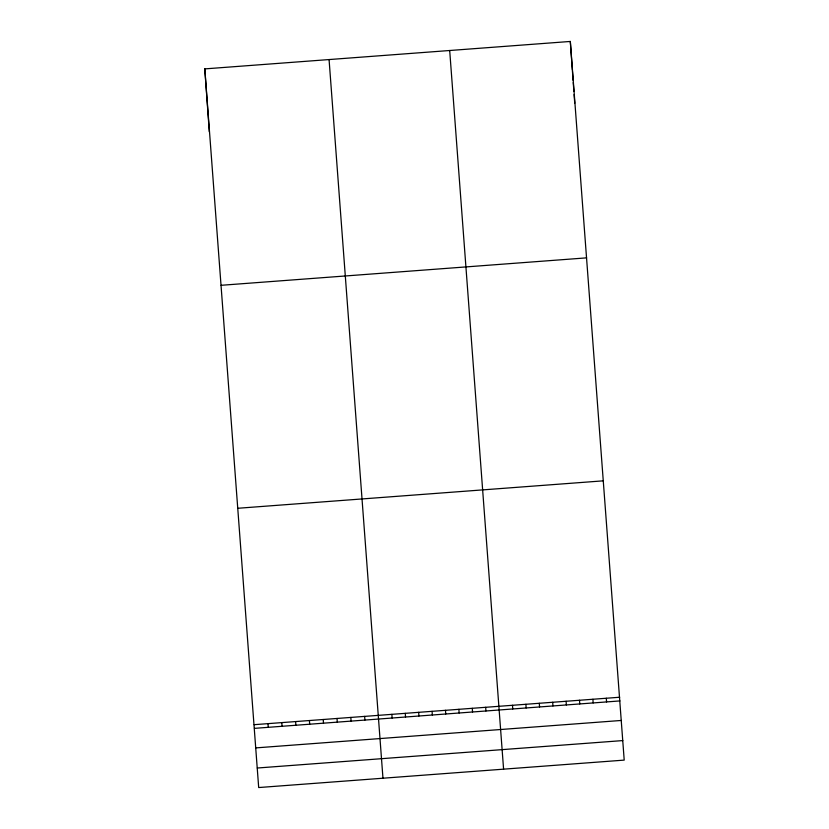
<?xml version="1.0" encoding="UTF-8"?>
<svg xmlns="http://www.w3.org/2000/svg" width="829" height="829" viewBox="0 0 829 829"><rect width="100%" height="100%" fill="white"/><g stroke="black" fill="none" stroke-linecap="round" stroke-linejoin="round"><path stroke-width="1.24" d="M204.794 68.89L570.311 41.45L624.206 760.11L258.689 787.55L204.794 68.89L209.302 131.759M221.094 285.3L586.611 257.86M237.882 508.27L603.398 480.83M254.182 724.681L619.698 697.241M254.451 728.359L619.968 700.919M255.85 747.893L621.367 720.453M257.291 768.017L622.807 740.577M449.691 50.507L503.586 769.167M329.072 59.564L382.967 778.224M570.311 41.45L572.373 70.247M572.456 71.367L573.098 80.309M573.254 82.548L573.886 91.294M574.114 94.547L574.735 103.231M606.3 698.246L606.559 701.925M592.901 699.251L593.16 702.93M579.492 700.256L579.761 703.935M566.093 701.272L566.352 704.94M552.694 702.277L552.953 705.945M539.285 703.282L539.555 706.95M525.887 704.287L526.146 707.956M512.488 705.292L512.747 708.971M485.68 707.303L485.939 710.981M472.271 708.308L472.54 711.987M458.872 709.313L459.142 712.992M445.474 710.318L445.733 713.997M432.064 711.323L432.334 715.002M418.666 712.339L418.935 716.007M405.267 713.344L405.526 717.012M391.858 714.349L392.127 718.018M364.646 716.391L364.915 720.059M350.843 717.427L351.102 721.095M337.03 718.463L337.299 722.142M323.227 719.499L323.486 723.178M309.414 720.536L309.683 724.214M295.611 721.572L295.87 725.251M281.798 722.608L282.067 726.287M267.995 723.644L268.254 727.323"/></g></svg>
